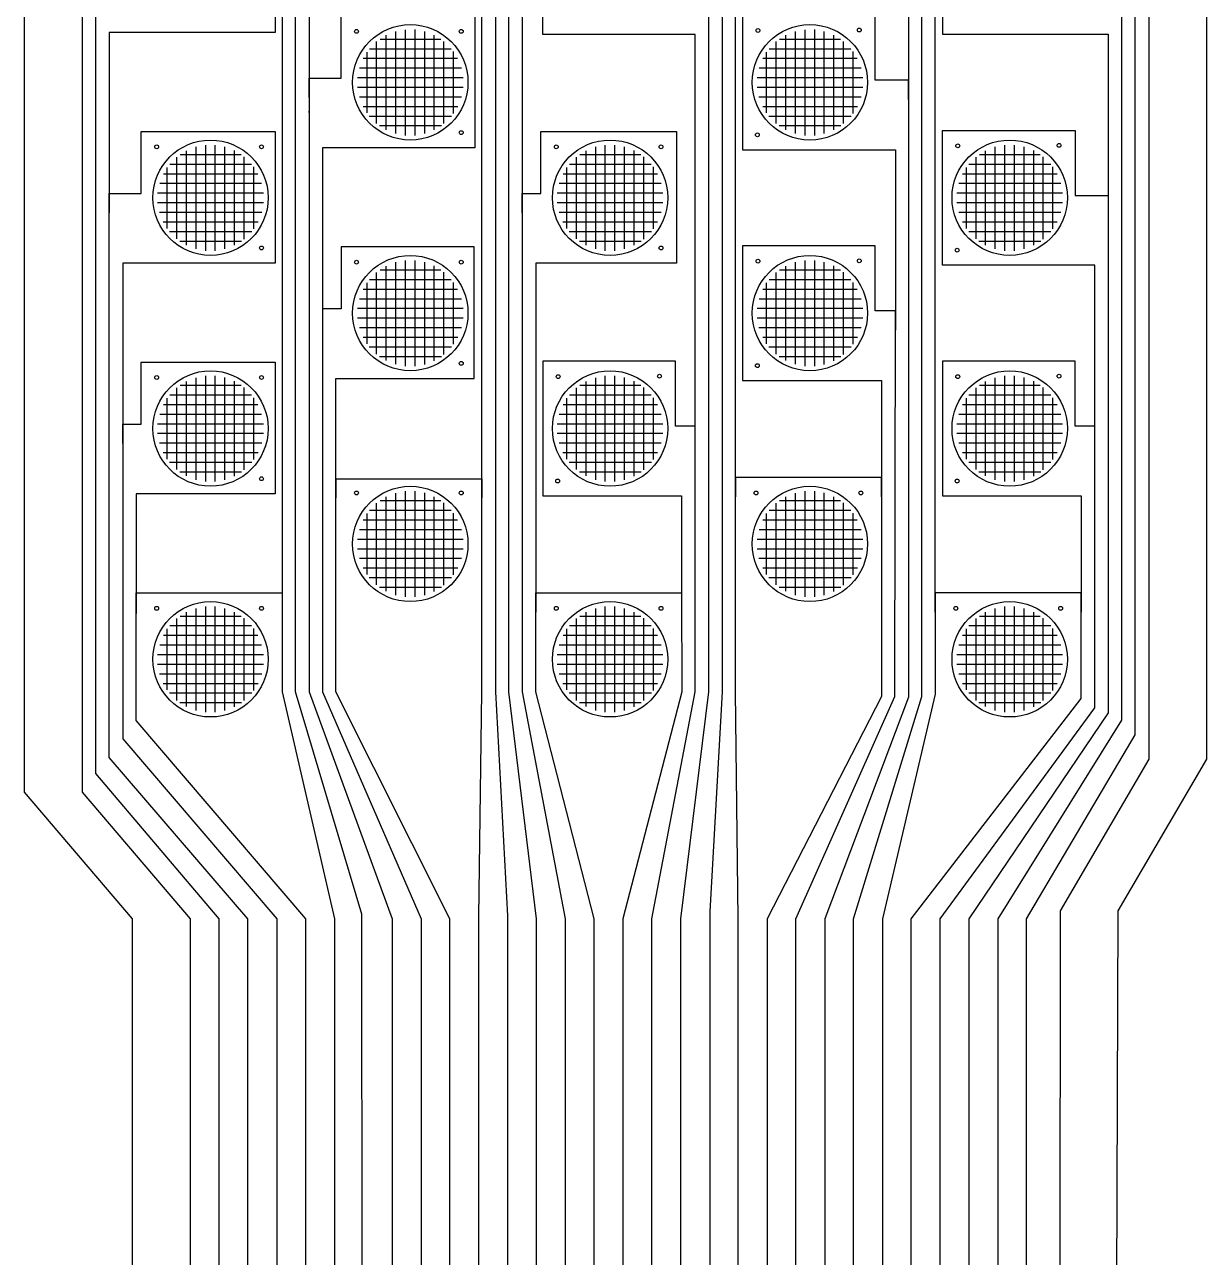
# Model space of a CAD drawing. Header units: inches. Extents: x 30.9 to 70.9, y 33.3 to 103.3.
# Drawn here: x 59.1 to 65.24, y 78.99 to 85.4 of the extents above; entities that cross this region are included whole.
import ezdxf

# ---------------------------------------------------------------- set-up
doc = ezdxf.new("R2010")
doc.units = ezdxf.units.IN
doc.header["$MEASUREMENT"] = 0
for name, color, linetype in [('Foil', 5, 'Continuous'), ('Hole', 1, 'Continuous'), ('Outline', 93, 'Continuous'), ('Raster', 2, 'Continuous')]:
    doc.layers.add(name, color=color, linetype=linetype)

msp = doc.modelspace()

# ---------------------------------------------------------------- linework, layer by layer
at = {"layer": 'Foil'}
for p, q in [((62.7256, 88.7229), (62.7256, 81.9309)), ((62.7956, 81.9309), (62.7956, 88.3609)), ((64.9447, 88.1126), (64.9447, 81.5809)), ((60.4371, 87.7508), (60.4371, 82.346)), ((61.5464, 87.5128), (61.5464, 81.9309)), ((63.8347, 82.3459), (63.8347, 87.5126)), ((61.4764, 81.9309), (61.4764, 87.1508)), ((59.3979, 86.9234), (59.3979, 81.4097)), ((61.6164, 81.9309), (61.6164, 86.9229)), ((64.8739, 81.7085), (64.8739, 86.9126)), ((59.4679, 81.5063), (59.4679, 86.5614)), ((61.6864, 86.5609), (61.6864, 81.9309)), ((64.8039, 86.5506), (64.8039, 81.7837)), ((60.5071, 81.9309), (60.5071, 86.323)), ((63.7647, 81.9076), (63.7646, 86.3139)), ((60.4003, 86.0459), (60.4003, 85.3609)), ((61.7931, 85.3506), (61.7931, 86.0509)), ((63.8716, 86.0509), (63.8716, 85.3508)), ((60.5771, 85.961), (60.5771, 81.9309)), ((63.6947, 85.9519), (63.6947, 81.9037)), ((62.6556, 85.7126), (62.6556, 81.9309)), ((60.7439, 85.1229), (60.7439, 85.4459)), ((61.4396, 85.4459), (61.4396, 84.7609)), ((62.8324, 85.4509), (62.8324, 84.7506)), ((63.5224, 85.1126), (63.5224, 85.4509)), ((60.4003, 85.3609), (59.5379, 85.3609)), ((59.5379, 85.3609), (59.5379, 84.4229)), ((62.5856, 85.3506), (61.7931, 85.3506)), ((62.5856, 81.9309), (62.5856, 85.3506)), ((63.8716, 85.3508), (64.7339, 85.3508)), ((64.7339, 85.3508), (64.7339, 84.4128)), ((60.5771, 85.0229), (60.5771, 85.1229)), ((60.5771, 85.1229), (60.7439, 85.1229)), ((63.6947, 85.1126), (63.5224, 85.1126)), ((63.6947, 85.0126), (63.6947, 85.1126)), ((60.5771, 84.9439), (60.5771, 84.9519)), ((59.7047, 84.5229), (59.7047, 84.8459)), ((59.7047, 84.8459), (60.4007, 84.8459)), ((60.4007, 84.8459), (60.4007, 84.1609)), ((61.7831, 84.5229), (61.7831, 84.8459)), ((61.7831, 84.8459), (62.4881, 84.8459)), ((62.4881, 84.8459), (62.4881, 84.1609)), ((63.8716, 84.1508), (63.8716, 84.8509)), ((63.8716, 84.8509), (64.5616, 84.8509)), ((64.5616, 84.8509), (64.5616, 84.5128)), ((61.4396, 84.7609), (60.6471, 84.7609)), ((60.6471, 84.7609), (60.6471, 83.8229)), ((62.8324, 84.7506), (63.6272, 84.7506)), ((63.6272, 84.7506), (63.6272, 83.8126)), ((59.5379, 81.5901), (59.5379, 84.5229)), ((59.5379, 84.5229), (59.7047, 84.5229)), ((61.6864, 84.5179), (61.6864, 84.5229)), ((61.6864, 84.4229), (61.6864, 84.5229)), ((61.6864, 84.5229), (61.7831, 84.5229)), ((64.5616, 84.5128), (64.7339, 84.5128)), ((64.7339, 84.5128), (64.7339, 81.8233)), ((61.4369, 84.2461), (60.7439, 84.2459)), ((60.7439, 84.2459), (60.7439, 83.9229)), ((61.4369, 83.5611), (61.4369, 84.2461)), ((63.5224, 84.2509), (62.8324, 84.2509)), ((62.8324, 84.2509), (62.8324, 83.5506)), ((63.5224, 83.9126), (63.5224, 84.2509)), ((60.4007, 84.1609), (59.6079, 84.1609)), ((59.6079, 84.1609), (59.6079, 81.6867)), ((62.4881, 84.1609), (61.7564, 84.1609)), ((61.7564, 84.1609), (61.7564, 82.3459)), ((64.6639, 84.1508), (63.8716, 84.1508)), ((64.6639, 81.8484), (64.6639, 84.1508)), ((60.7439, 83.9229), (60.6471, 83.9229)), ((60.6471, 83.9229), (60.6471, 81.9309)), ((63.6272, 83.9126), (63.5224, 83.9126)), ((63.6247, 81.9076), (63.6272, 83.9126)), ((62.4831, 83.6509), (61.7931, 83.6509)), ((61.7931, 83.6509), (61.7931, 82.9506)), ((62.4831, 83.3126), (62.4831, 83.6509)), ((64.5616, 83.6509), (63.8716, 83.6509)), ((63.8716, 83.6509), (63.8716, 82.9506)), ((64.5616, 83.3126), (64.5616, 83.6509)), ((59.7047, 83.3229), (59.7047, 83.6459)), ((59.7047, 83.6459), (60.4008, 83.6459)), ((60.4008, 83.6459), (60.4008, 82.9609)), ((60.7171, 81.9309), (60.7171, 83.5611)), ((60.7171, 83.5611), (61.4369, 83.5611)), ((62.8324, 83.5506), (63.5547, 83.5506)), ((63.5547, 83.5506), (63.5547, 81.9076)), ((59.6079, 83.2229), (59.6079, 83.3229)), ((59.6079, 83.3229), (59.7047, 83.3229)), ((62.5856, 83.3126), (62.4831, 83.3126)), ((62.5856, 83.2126), (62.5856, 83.3126)), ((64.6639, 83.3126), (64.5616, 83.3126)), ((64.6639, 83.2126), (64.6639, 83.3126)), ((60.7178, 82.9399), (60.7178, 83.0399)), ((60.7178, 83.0399), (61.4764, 83.0399)), ((61.4764, 83.0419), (61.4764, 83.0459)), ((61.4764, 83.0399), (61.4764, 82.9399)), ((63.5543, 83.0459), (62.7956, 83.0459)), ((62.7956, 83.0459), (62.7956, 82.9459)), ((63.5543, 82.9459), (63.5543, 83.0459)), ((60.4008, 82.9609), (59.6786, 82.9609)), ((59.6786, 82.9609), (59.6786, 82.3389)), ((61.7931, 82.9506), (62.5149, 82.9506)), ((62.5149, 82.9506), (62.5149, 82.3462)), ((63.8716, 82.9506), (64.5932, 82.9506)), ((64.5932, 82.9506), (64.5932, 82.3459)), ((59.6779, 81.7833), (59.6786, 82.4458)), ((59.6786, 82.4458), (60.4371, 82.4458)), ((60.4371, 82.4458), (60.4371, 81.9309)), ((61.7564, 82.4459), (62.5152, 82.4462)), ((61.7564, 81.9309), (61.7564, 82.4459)), ((62.5152, 82.4462), (62.5152, 82.4449)), ((62.5152, 82.4449), (62.5156, 81.9309)), ((64.5932, 82.4459), (63.8347, 82.4459)), ((63.8347, 82.4459), (63.8347, 81.9191)), ((64.5939, 81.8967), (64.5932, 82.4459)), ((60.4371, 81.9309), (60.7097, 80.7509)), ((60.8523, 80.7758), (60.5071, 81.9309)), ((60.5771, 81.9309), (61.0097, 80.7509)), ((60.6471, 81.9309), (61.1597, 80.7509)), ((61.3097, 80.7509), (60.7171, 81.9309)), ((61.4598, 80.7609), (61.4764, 81.9309)), ((61.5464, 81.9309), (61.6088, 80.767)), ((61.7597, 80.7509), (61.6164, 81.9309)), ((61.6864, 81.9309), (61.9097, 80.7509)), ((62.0597, 80.7509), (61.7564, 81.9309)), ((62.5156, 81.9309), (62.2097, 80.7509)), ((62.3597, 80.7509), (62.5856, 81.9309)), ((62.6556, 81.9309), (62.5097, 80.7509)), ((62.7256, 81.9309), (62.6618, 80.7889)), ((62.8097, 80.7509), (62.7956, 81.9309)), ((63.8347, 81.9191), (63.5597, 80.7509)), ((63.5547, 81.9076), (62.9597, 80.7509)), ((63.1097, 80.7509), (63.6247, 81.9076)), ((63.6947, 81.9037), (63.2597, 80.7509)), ((63.4097, 80.7509), (63.7647, 81.9076)), ((63.7097, 80.7509), (64.5939, 81.8967)), ((63.8597, 80.7509), (64.6639, 81.8484)), ((64.7339, 81.8233), (64.0097, 80.7509)), ((60.5597, 80.7509), (59.6779, 81.7833)), ((64.8039, 81.7837), (64.1597, 80.7509)), ((59.6079, 81.6867), (60.4097, 80.7509)), ((64.3097, 80.7509), (64.8739, 81.7085)), ((60.2597, 80.7509), (59.5379, 81.5901)), ((64.9447, 81.5809), (64.4845, 80.7935)), ((60.1097, 80.7509), (59.4679, 81.5063)), ((59.3979, 81.4097), (59.9597, 80.7509)), ((60.8597, 53.7509), (60.8523, 80.7758)), ((61.6088, 80.767), (61.6097, 80.7509)), ((62.6618, 80.7889), (62.6597, 53.7509)), ((64.4845, 80.7935), (64.4597, 53.7509)), ((59.9597, 80.7509), (59.9597, 53.7509)), ((60.1097, 53.7509), (60.1097, 80.7509)), ((60.2597, 53.7509), (60.2597, 80.7509)), ((60.4097, 80.7509), (60.4097, 53.7509)), ((60.5597, 53.7509), (60.5597, 80.7509)), ((60.7097, 80.7509), (60.7097, 53.7509)), ((61.0097, 80.7509), (61.0097, 53.7509)), ((61.1597, 80.7509), (61.1597, 53.7509)), ((61.3097, 53.7509), (61.3097, 80.7509)), ((61.4597, 80.7509), (61.4598, 80.7609)), ((61.4597, 53.7509), (61.4597, 80.7509)), ((61.6097, 80.7509), (61.6097, 53.7509)), ((61.7597, 53.7509), (61.7597, 80.7509)), ((61.9097, 80.7509), (61.9097, 53.7509)), ((62.0597, 53.7509), (62.0597, 80.7509)), ((62.2097, 80.7509), (62.2097, 53.7509)), ((62.3597, 53.7509), (62.3597, 80.7509)), ((62.5097, 80.7509), (62.5097, 53.7509)), ((62.8097, 53.7509), (62.8097, 80.7509)), ((62.9597, 80.7509), (62.9597, 53.7509)), ((63.1097, 53.7509), (63.1097, 80.7509)), ((63.2597, 80.7509), (63.2597, 53.7509)), ((63.4097, 53.7509), (63.4097, 80.7509)), ((63.5597, 80.7509), (63.5597, 53.7509)), ((63.7097, 53.7509), (63.7097, 80.7509)), ((63.8597, 53.7509), (63.8597, 80.7509)), ((64.0097, 80.7509), (64.0097, 53.7509)), ((64.1597, 80.7509), (64.1597, 53.7509)), ((64.3097, 53.7509), (64.3097, 80.7509))]:
    msp.add_line(p, q, dxfattribs=at)
for centre in [(62.9123, 85.3709), (63.4394, 85.373), (60.8239, 85.3659), (61.3689, 85.3659), (61.3689, 84.8397), (62.9094, 84.828), (59.7847, 84.7659), (60.3297, 84.7659), (61.8631, 84.7659), (62.4081, 84.7659), (63.9516, 84.7709), (64.4786, 84.773), (60.3297, 84.2397), (62.4081, 84.2397), (63.9486, 84.228), (60.8239, 84.1659), (61.3689, 84.1659), (62.9123, 84.1709), (63.4394, 84.173), (61.3689, 83.6397), (62.9094, 83.628), (59.7847, 83.5659), (60.3297, 83.5659), (61.8731, 83.5709), (62.4001, 83.573), (63.9516, 83.5709), (64.4786, 83.573), (60.3297, 83.0397), (61.8702, 83.028), (63.9486, 83.028), (60.8239, 82.9659), (61.3689, 82.9659), (62.9024, 82.9659), (63.4474, 82.9659), (59.7847, 82.3659), (60.3297, 82.3659), (61.8631, 82.3659), (62.4081, 82.3659), (63.9416, 82.3659), (64.4866, 82.3659)]:
    msp.add_circle(centre, 0.00995, dxfattribs=at)
at = {"layer": 'Hole'}
for centre in [(61.1039, 85.1009), (63.1824, 85.1009), (60.0647, 84.5009), (62.1432, 84.5009), (64.2217, 84.5009), (61.1039, 83.9009), (63.1824, 83.9009), (60.0647, 83.3009), (62.1432, 83.3009), (64.2217, 83.3009), (61.1039, 82.7009), (63.1824, 82.7009), (60.0647, 82.1009), (62.1432, 82.1009), (64.2217, 82.1009)]:
    msp.add_circle(centre, 0.3, dxfattribs=at)
at = {"layer": 'Outline'}
for p, q in [((65.2447, 89.3459), (65.2447, 81.5809)), ((59.0979, 81.4097), (59.0979, 86.9234)), ((65.2447, 81.5809), (64.7845, 80.7935)), ((59.6597, 80.7509), (59.0979, 81.4097)), ((64.7845, 80.7935), (64.6806, 49.4509)), ((59.6597, 54.0509), (59.6597, 80.7509))]:
    msp.add_line(p, q, dxfattribs=at)
at = {"layer": 'Raster'}
for p, q in [((60.9464, 85.3259), (61.1048, 85.3259)), ((60.9789, 85.1001), (60.9789, 85.3456)), ((61.0289, 85.1001), (61.0289, 85.3653)), ((61.0789, 85.1001), (61.0789, 85.3747)), ((61.1048, 85.3259), (61.2632, 85.3259)), ((61.1289, 85.1001), (61.1289, 85.3749)), ((61.1789, 85.1001), (61.1789, 85.3658)), ((61.2289, 85.1001), (61.2289, 85.3464)), ((63.0249, 85.3259), (63.1833, 85.3259)), ((63.0574, 85.1001), (63.0574, 85.3456)), ((63.1074, 85.1001), (63.1074, 85.3653)), ((63.1574, 85.1001), (63.1574, 85.3747)), ((63.1833, 85.3259), (63.3417, 85.3259)), ((63.2074, 85.1001), (63.2074, 85.3749)), ((63.2574, 85.1001), (63.2574, 85.3658)), ((63.3074, 85.1001), (63.3074, 85.3464)), ((60.8789, 85.1001), (60.8789, 85.2585)), ((60.8922, 85.2759), (61.1048, 85.2759)), ((60.9289, 85.1001), (60.9289, 85.3126)), ((61.1048, 85.2759), (61.3173, 85.2759)), ((61.2789, 85.1001), (61.2789, 85.314)), ((61.3289, 85.1001), (61.3289, 85.2609)), ((62.9574, 85.1001), (62.9574, 85.2585)), ((62.9707, 85.2759), (63.1833, 85.2759)), ((63.0074, 85.1001), (63.0074, 85.3126)), ((63.1833, 85.2759), (63.3958, 85.2759)), ((63.3574, 85.1001), (63.3574, 85.314)), ((63.4074, 85.1001), (63.4074, 85.2609)), ((60.8593, 85.2259), (61.1048, 85.2259)), ((61.1048, 85.2259), (61.3502, 85.2259)), ((62.9378, 85.2259), (63.1833, 85.2259)), ((63.1833, 85.2259), (63.4287, 85.2259)), ((60.8289, 85.1259), (61.1048, 85.1259)), ((60.8396, 85.1759), (61.1048, 85.1759)), ((61.1048, 85.1759), (61.37, 85.1759)), ((61.1048, 85.1259), (61.3789, 85.1259)), ((62.9074, 85.1259), (63.1833, 85.1259)), ((62.9181, 85.1759), (63.1833, 85.1759)), ((63.1833, 85.1759), (63.4485, 85.1759)), ((63.1833, 85.1259), (63.4574, 85.1259)), ((60.8289, 85.0759), (61.1048, 85.0759)), ((60.8789, 84.9417), (60.8789, 85.1001)), ((60.9289, 84.8875), (60.9289, 85.1001)), ((60.9789, 84.8546), (60.9789, 85.1001)), ((61.0289, 84.8349), (61.0289, 85.1001)), ((61.0789, 84.8254), (61.0789, 85.1001)), ((61.1048, 85.0759), (61.3789, 85.0759)), ((61.1289, 84.8253), (61.1289, 85.1001)), ((61.1789, 84.8344), (61.1789, 85.1001)), ((61.2289, 84.8537), (61.2289, 85.1001)), ((61.2789, 84.8861), (61.2789, 85.1001)), ((61.3289, 84.9393), (61.3289, 85.1001)), ((62.9074, 85.0759), (63.1833, 85.0759)), ((62.9574, 84.9417), (62.9574, 85.1001)), ((63.0074, 84.8875), (63.0074, 85.1001)), ((63.0574, 84.8546), (63.0574, 85.1001)), ((63.1074, 84.8349), (63.1074, 85.1001)), ((63.1574, 84.8254), (63.1574, 85.1001)), ((63.1833, 85.0759), (63.4574, 85.0759)), ((63.2074, 84.8253), (63.2074, 85.1001)), ((63.2574, 84.8344), (63.2574, 85.1001)), ((63.3074, 84.8537), (63.3074, 85.1001)), ((63.3574, 84.8861), (63.3574, 85.1001)), ((63.4074, 84.9393), (63.4074, 85.1001)), ((60.8391, 85.0259), (61.1048, 85.0259)), ((61.1048, 85.0259), (61.3705, 85.0259)), ((62.9176, 85.0259), (63.1833, 85.0259)), ((63.1833, 85.0259), (63.449, 85.0259)), ((60.8584, 84.9759), (61.1048, 84.9759)), ((61.1048, 84.9759), (61.3511, 84.9759)), ((62.9369, 84.9759), (63.1833, 84.9759)), ((63.1833, 84.9759), (63.4296, 84.9759)), ((60.8908, 84.9259), (61.1048, 84.9259)), ((60.944, 84.8759), (61.1048, 84.8759)), ((61.1048, 84.9259), (61.3187, 84.9259)), ((61.1048, 84.8759), (61.2656, 84.8759)), ((62.9693, 84.9259), (63.1833, 84.9259)), ((63.0225, 84.8759), (63.1833, 84.8759)), ((63.1833, 84.9259), (63.3972, 84.9259)), ((63.1833, 84.8759), (63.3441, 84.8759)), ((59.9397, 84.5001), (59.9397, 84.7456)), ((59.9897, 84.5001), (59.9897, 84.7653)), ((60.0397, 84.5001), (60.0397, 84.7747)), ((60.0897, 84.5001), (60.0897, 84.7749)), ((60.1397, 84.5001), (60.1397, 84.7658)), ((60.1897, 84.5001), (60.1897, 84.7464)), ((62.0182, 84.5001), (62.0182, 84.7456)), ((62.0682, 84.5001), (62.0682, 84.7653)), ((62.1182, 84.5001), (62.1182, 84.7747)), ((62.1682, 84.5001), (62.1682, 84.7749)), ((62.2182, 84.5001), (62.2182, 84.7658)), ((62.2682, 84.5001), (62.2682, 84.7464)), ((64.0967, 84.5001), (64.0967, 84.7456)), ((64.1467, 84.5001), (64.1467, 84.7653)), ((64.1967, 84.5001), (64.1967, 84.7747)), ((64.2467, 84.5001), (64.2467, 84.7749)), ((64.2967, 84.5001), (64.2967, 84.7658)), ((64.3467, 84.5001), (64.3467, 84.7464)), ((59.853, 84.6759), (60.0655, 84.6759)), ((59.8897, 84.5001), (59.8897, 84.7126)), ((59.9072, 84.7259), (60.0655, 84.7259)), ((60.0655, 84.7259), (60.2239, 84.7259)), ((60.0655, 84.6759), (60.2781, 84.6759)), ((60.2397, 84.5001), (60.2397, 84.714)), ((61.9315, 84.6759), (62.144, 84.6759)), ((61.9682, 84.5001), (61.9682, 84.7126)), ((61.9857, 84.7259), (62.144, 84.7259)), ((62.144, 84.7259), (62.3024, 84.7259)), ((62.144, 84.6759), (62.3566, 84.6759)), ((62.3182, 84.5001), (62.3182, 84.714)), ((64.01, 84.6759), (64.2225, 84.6759)), ((64.0467, 84.5001), (64.0467, 84.7126)), ((64.0642, 84.7259), (64.2225, 84.7259)), ((64.2225, 84.7259), (64.3809, 84.7259)), ((64.2225, 84.6759), (64.4351, 84.6759)), ((64.3967, 84.5001), (64.3967, 84.714)), ((59.8201, 84.6259), (60.0655, 84.6259)), ((59.8397, 84.5001), (59.8397, 84.6585)), ((60.0655, 84.6259), (60.311, 84.6259)), ((60.2897, 84.5001), (60.2897, 84.6609)), ((61.8986, 84.6259), (62.144, 84.6259)), ((61.9182, 84.5001), (61.9182, 84.6585)), ((62.144, 84.6259), (62.3895, 84.6259)), ((62.3682, 84.5001), (62.3682, 84.6609)), ((63.9771, 84.6259), (64.2225, 84.6259)), ((63.9967, 84.5001), (63.9967, 84.6585)), ((64.2225, 84.6259), (64.468, 84.6259)), ((64.4467, 84.5001), (64.4467, 84.6609)), ((59.8003, 84.5759), (60.0655, 84.5759)), ((60.0655, 84.5759), (60.3308, 84.5759)), ((61.8788, 84.5759), (62.144, 84.5759)), ((62.144, 84.5759), (62.4093, 84.5759)), ((63.9573, 84.5759), (64.2225, 84.5759)), ((64.2225, 84.5759), (64.4878, 84.5759)), ((59.7897, 84.5259), (60.0655, 84.5259)), ((59.8397, 84.3417), (59.8397, 84.5001)), ((59.8897, 84.2875), (59.8897, 84.5001)), ((59.9397, 84.2546), (59.9397, 84.5001)), ((59.9897, 84.2349), (59.9897, 84.5001)), ((60.0397, 84.2254), (60.0397, 84.5001)), ((60.0655, 84.5259), (60.3397, 84.5259)), ((60.0897, 84.2253), (60.0897, 84.5001)), ((60.1397, 84.2344), (60.1397, 84.5001)), ((60.1897, 84.2537), (60.1897, 84.5001)), ((60.2397, 84.2861), (60.2397, 84.5001)), ((60.2897, 84.3393), (60.2897, 84.5001)), ((61.8682, 84.5259), (62.144, 84.5259)), ((61.9182, 84.3417), (61.9182, 84.5001)), ((61.9682, 84.2875), (61.9682, 84.5001)), ((62.0182, 84.2546), (62.0182, 84.5001)), ((62.0682, 84.2349), (62.0682, 84.5001)), ((62.1182, 84.2254), (62.1182, 84.5001)), ((62.144, 84.5259), (62.4182, 84.5259)), ((62.1682, 84.2253), (62.1682, 84.5001)), ((62.2182, 84.2344), (62.2182, 84.5001)), ((62.2682, 84.2537), (62.2682, 84.5001)), ((62.3182, 84.2861), (62.3182, 84.5001)), ((62.3682, 84.3393), (62.3682, 84.5001)), ((63.9467, 84.5259), (64.2225, 84.5259)), ((63.9967, 84.3417), (63.9967, 84.5001)), ((64.0467, 84.2875), (64.0467, 84.5001)), ((64.0967, 84.2546), (64.0967, 84.5001)), ((64.1467, 84.2349), (64.1467, 84.5001)), ((64.1967, 84.2254), (64.1967, 84.5001)), ((64.2225, 84.5259), (64.4967, 84.5259)), ((64.2467, 84.2253), (64.2467, 84.5001)), ((64.2967, 84.2344), (64.2967, 84.5001)), ((64.3467, 84.2537), (64.3467, 84.5001)), ((64.3967, 84.2861), (64.3967, 84.5001)), ((64.4467, 84.3393), (64.4467, 84.5001)), ((59.7897, 84.4759), (60.0655, 84.4759)), ((59.7998, 84.4259), (60.0655, 84.4259)), ((60.0655, 84.4759), (60.3397, 84.4759)), ((60.0655, 84.4259), (60.3312, 84.4259)), ((61.8682, 84.4759), (62.144, 84.4759)), ((61.8783, 84.4259), (62.144, 84.4259)), ((62.144, 84.4759), (62.4182, 84.4759)), ((62.144, 84.4259), (62.4097, 84.4259)), ((63.9467, 84.4759), (64.2225, 84.4759)), ((63.9568, 84.4259), (64.2225, 84.4259)), ((64.2225, 84.4759), (64.4967, 84.4759)), ((64.2225, 84.4259), (64.4882, 84.4259)), ((59.8192, 84.3759), (60.0655, 84.3759)), ((60.0655, 84.3759), (60.3119, 84.3759)), ((61.8977, 84.3759), (62.144, 84.3759)), ((62.144, 84.3759), (62.3904, 84.3759)), ((63.9762, 84.3759), (64.2225, 84.3759)), ((64.2225, 84.3759), (64.4689, 84.3759)), ((59.8516, 84.3259), (60.0655, 84.3259)), ((60.0655, 84.3259), (60.2795, 84.3259)), ((61.9301, 84.3259), (62.144, 84.3259)), ((62.144, 84.3259), (62.358, 84.3259)), ((64.0086, 84.3259), (64.2225, 84.3259)), ((64.2225, 84.3259), (64.4365, 84.3259)), ((59.9047, 84.2759), (60.0655, 84.2759)), ((60.0655, 84.2759), (60.2263, 84.2759)), ((61.9832, 84.2759), (62.144, 84.2759)), ((62.144, 84.2759), (62.3048, 84.2759)), ((64.0617, 84.2759), (64.2225, 84.2759)), ((64.2225, 84.2759), (64.3833, 84.2759)), ((61.0289, 83.9001), (61.0289, 84.1653)), ((61.0789, 83.9001), (61.0789, 84.1747)), ((61.1289, 83.9001), (61.1289, 84.1749)), ((61.1789, 83.9001), (61.1789, 84.1658)), ((63.1074, 83.9001), (63.1074, 84.1653)), ((63.1574, 83.9001), (63.1574, 84.1747)), ((63.2074, 83.9001), (63.2074, 84.1749)), ((63.2574, 83.9001), (63.2574, 84.1658)), ((60.9289, 83.9001), (60.9289, 84.1126)), ((60.9464, 84.1259), (61.1048, 84.1259)), ((60.9789, 83.9001), (60.9789, 84.1456)), ((61.1048, 84.1259), (61.2632, 84.1259)), ((61.2289, 83.9001), (61.2289, 84.1464)), ((61.2789, 83.9001), (61.2789, 84.114)), ((63.0074, 83.9001), (63.0074, 84.1126)), ((63.0249, 84.1259), (63.1833, 84.1259)), ((63.0574, 83.9001), (63.0574, 84.1456)), ((63.1833, 84.1259), (63.3417, 84.1259)), ((63.3074, 83.9001), (63.3074, 84.1464)), ((63.3574, 83.9001), (63.3574, 84.114)), ((60.8789, 83.9001), (60.8789, 84.0585)), ((60.8922, 84.0759), (61.1048, 84.0759)), ((61.1048, 84.0759), (61.3173, 84.0759)), ((61.3289, 83.9001), (61.3289, 84.0609)), ((62.9574, 83.9001), (62.9574, 84.0585)), ((62.9707, 84.0759), (63.1833, 84.0759)), ((63.1833, 84.0759), (63.3958, 84.0759)), ((63.4074, 83.9001), (63.4074, 84.0609)), ((60.8396, 83.9759), (61.1048, 83.9759)), ((60.8593, 84.0259), (61.1048, 84.0259)), ((61.1048, 84.0259), (61.3502, 84.0259)), ((61.1048, 83.9759), (61.37, 83.9759)), ((62.9181, 83.9759), (63.1833, 83.9759)), ((62.9378, 84.0259), (63.1833, 84.0259)), ((63.1833, 84.0259), (63.4287, 84.0259)), ((63.1833, 83.9759), (63.4485, 83.9759)), ((60.8289, 83.9259), (61.1048, 83.9259)), ((61.1048, 83.9259), (61.3789, 83.9259)), ((62.9074, 83.9259), (63.1833, 83.9259)), ((63.1833, 83.9259), (63.4574, 83.9259)), ((60.8289, 83.8759), (61.1048, 83.8759)), ((60.8789, 83.7417), (60.8789, 83.9001)), ((60.9289, 83.6875), (60.9289, 83.9001)), ((60.9789, 83.6546), (60.9789, 83.9001)), ((61.0289, 83.6349), (61.0289, 83.9001)), ((61.0789, 83.6254), (61.0789, 83.9001)), ((61.1048, 83.8759), (61.3789, 83.8759)), ((61.1289, 83.6253), (61.1289, 83.9001)), ((61.1789, 83.6344), (61.1789, 83.9001)), ((61.2289, 83.6537), (61.2289, 83.9001)), ((61.2789, 83.6861), (61.2789, 83.9001)), ((61.3289, 83.7393), (61.3289, 83.9001)), ((62.9074, 83.8759), (63.1833, 83.8759)), ((62.9574, 83.7417), (62.9574, 83.9001)), ((63.0074, 83.6875), (63.0074, 83.9001)), ((63.0574, 83.6546), (63.0574, 83.9001)), ((63.1074, 83.6349), (63.1074, 83.9001)), ((63.1574, 83.6254), (63.1574, 83.9001)), ((63.1833, 83.8759), (63.4574, 83.8759)), ((63.2074, 83.6253), (63.2074, 83.9001)), ((63.2574, 83.6344), (63.2574, 83.9001)), ((63.3074, 83.6537), (63.3074, 83.9001)), ((63.3574, 83.6861), (63.3574, 83.9001)), ((63.4074, 83.7393), (63.4074, 83.9001)), ((60.8391, 83.8259), (61.1048, 83.8259)), ((60.8584, 83.7759), (61.1048, 83.7759)), ((61.1048, 83.8259), (61.3705, 83.8259)), ((61.1048, 83.7759), (61.3511, 83.7759)), ((62.9176, 83.8259), (63.1833, 83.8259)), ((62.9369, 83.7759), (63.1833, 83.7759)), ((63.1833, 83.8259), (63.449, 83.8259)), ((63.1833, 83.7759), (63.4296, 83.7759)), ((60.8908, 83.7259), (61.1048, 83.7259)), ((61.1048, 83.7259), (61.3187, 83.7259)), ((62.9693, 83.7259), (63.1833, 83.7259)), ((63.1833, 83.7259), (63.3972, 83.7259)), ((60.944, 83.6759), (61.1048, 83.6759)), ((61.1048, 83.6759), (61.2656, 83.6759)), ((63.0225, 83.6759), (63.1833, 83.6759)), ((63.1833, 83.6759), (63.3441, 83.6759)), ((59.9072, 83.5259), (60.0655, 83.5259)), ((59.9397, 83.3001), (59.9397, 83.5456)), ((59.9897, 83.3001), (59.9897, 83.5653)), ((60.0397, 83.3001), (60.0397, 83.5747)), ((60.0655, 83.5259), (60.2239, 83.5259)), ((60.0897, 83.3001), (60.0897, 83.5749)), ((60.1397, 83.3001), (60.1397, 83.5658)), ((60.1897, 83.3001), (60.1897, 83.5464)), ((61.9857, 83.5259), (62.144, 83.5259)), ((62.0182, 83.3001), (62.0182, 83.5456)), ((62.0682, 83.3001), (62.0682, 83.5653)), ((62.1182, 83.3001), (62.1182, 83.5747)), ((62.144, 83.5259), (62.3024, 83.5259)), ((62.1682, 83.3001), (62.1682, 83.5749)), ((62.2182, 83.3001), (62.2182, 83.5658)), ((62.2682, 83.3001), (62.2682, 83.5464)), ((64.0642, 83.5259), (64.2225, 83.5259)), ((64.0967, 83.3001), (64.0967, 83.5456)), ((64.1467, 83.3001), (64.1467, 83.5653)), ((64.1967, 83.3001), (64.1967, 83.5747)), ((64.2225, 83.5259), (64.3809, 83.5259)), ((64.2467, 83.3001), (64.2467, 83.5749)), ((64.2967, 83.3001), (64.2967, 83.5658)), ((64.3467, 83.3001), (64.3467, 83.5464)), ((59.8397, 83.3001), (59.8397, 83.4585)), ((59.853, 83.4759), (60.0655, 83.4759)), ((59.8897, 83.3001), (59.8897, 83.5126)), ((60.0655, 83.4759), (60.2781, 83.4759)), ((60.2397, 83.3001), (60.2397, 83.514)), ((60.2897, 83.3001), (60.2897, 83.4609)), ((61.9182, 83.3001), (61.9182, 83.4585)), ((61.9315, 83.4759), (62.144, 83.4759)), ((61.9682, 83.3001), (61.9682, 83.5126)), ((62.144, 83.4759), (62.3566, 83.4759)), ((62.3182, 83.3001), (62.3182, 83.514)), ((62.3682, 83.3001), (62.3682, 83.4609)), ((63.9967, 83.3001), (63.9967, 83.4585)), ((64.01, 83.4759), (64.2225, 83.4759)), ((64.0467, 83.3001), (64.0467, 83.5126)), ((64.2225, 83.4759), (64.4351, 83.4759)), ((64.3967, 83.3001), (64.3967, 83.514)), ((64.4467, 83.3001), (64.4467, 83.4609)), ((59.8201, 83.4259), (60.0655, 83.4259)), ((60.0655, 83.4259), (60.311, 83.4259)), ((61.8986, 83.4259), (62.144, 83.4259)), ((62.144, 83.4259), (62.3895, 83.4259)), ((63.9771, 83.4259), (64.2225, 83.4259)), ((64.2225, 83.4259), (64.468, 83.4259)), ((59.8003, 83.3759), (60.0655, 83.3759)), ((60.0655, 83.3759), (60.3308, 83.3759)), ((61.8788, 83.3759), (62.144, 83.3759)), ((62.144, 83.3759), (62.4093, 83.3759)), ((63.9573, 83.3759), (64.2225, 83.3759)), ((64.2225, 83.3759), (64.4878, 83.3759)), ((59.7897, 83.3259), (60.0655, 83.3259)), ((59.7897, 83.2759), (60.0655, 83.2759)), ((59.8397, 83.1417), (59.8397, 83.3001)), ((59.8897, 83.0875), (59.8897, 83.3001)), ((59.9397, 83.0546), (59.9397, 83.3001)), ((59.9897, 83.0349), (59.9897, 83.3001)), ((60.0397, 83.0254), (60.0397, 83.3001)), ((60.0655, 83.3259), (60.3397, 83.3259)), ((60.0655, 83.2759), (60.3397, 83.2759)), ((60.0897, 83.0253), (60.0897, 83.3001)), ((60.1397, 83.0344), (60.1397, 83.3001)), ((60.1897, 83.0537), (60.1897, 83.3001)), ((60.2397, 83.0861), (60.2397, 83.3001)), ((60.2897, 83.1393), (60.2897, 83.3001)), ((61.8682, 83.3259), (62.144, 83.3259)), ((61.8682, 83.2759), (62.144, 83.2759)), ((61.9182, 83.1417), (61.9182, 83.3001)), ((61.9682, 83.0875), (61.9682, 83.3001)), ((62.0182, 83.0546), (62.0182, 83.3001)), ((62.0682, 83.0349), (62.0682, 83.3001)), ((62.1182, 83.0254), (62.1182, 83.3001)), ((62.144, 83.3259), (62.4182, 83.3259)), ((62.144, 83.2759), (62.4182, 83.2759)), ((62.1682, 83.0253), (62.1682, 83.3001)), ((62.2182, 83.0344), (62.2182, 83.3001)), ((62.2682, 83.0537), (62.2682, 83.3001)), ((62.3182, 83.0861), (62.3182, 83.3001)), ((62.3682, 83.1393), (62.3682, 83.3001)), ((63.9467, 83.3259), (64.2225, 83.3259)), ((63.9467, 83.2759), (64.2225, 83.2759)), ((63.9967, 83.1417), (63.9967, 83.3001)), ((64.0467, 83.0875), (64.0467, 83.3001)), ((64.0967, 83.0546), (64.0967, 83.3001)), ((64.1467, 83.0349), (64.1467, 83.3001)), ((64.1967, 83.0254), (64.1967, 83.3001)), ((64.2225, 83.3259), (64.4967, 83.3259)), ((64.2225, 83.2759), (64.4967, 83.2759)), ((64.2467, 83.0253), (64.2467, 83.3001)), ((64.2967, 83.0344), (64.2967, 83.3001)), ((64.3467, 83.0537), (64.3467, 83.3001)), ((64.3967, 83.0861), (64.3967, 83.3001)), ((64.4467, 83.1393), (64.4467, 83.3001)), ((59.7998, 83.2259), (60.0655, 83.2259)), ((60.0655, 83.2259), (60.3312, 83.2259)), ((61.8783, 83.2259), (62.144, 83.2259)), ((62.144, 83.2259), (62.4097, 83.2259)), ((63.9568, 83.2259), (64.2225, 83.2259)), ((64.2225, 83.2259), (64.4882, 83.2259)), ((59.8192, 83.1759), (60.0655, 83.1759)), ((60.0655, 83.1759), (60.3119, 83.1759)), ((61.8977, 83.1759), (62.144, 83.1759)), ((62.144, 83.1759), (62.3904, 83.1759)), ((63.9762, 83.1759), (64.2225, 83.1759)), ((64.2225, 83.1759), (64.4689, 83.1759)), ((59.8516, 83.1259), (60.0655, 83.1259)), ((59.9047, 83.0759), (60.0655, 83.0759)), ((60.0655, 83.1259), (60.2795, 83.1259)), ((60.0655, 83.0759), (60.2263, 83.0759)), ((61.9301, 83.1259), (62.144, 83.1259)), ((61.9832, 83.0759), (62.144, 83.0759)), ((62.144, 83.1259), (62.358, 83.1259)), ((62.144, 83.0759), (62.3048, 83.0759)), ((64.0086, 83.1259), (64.2225, 83.1259)), ((64.0617, 83.0759), (64.2225, 83.0759)), ((64.2225, 83.1259), (64.4365, 83.1259)), ((64.2225, 83.0759), (64.3833, 83.0759)), ((60.9789, 82.7001), (60.9789, 82.9456)), ((61.0289, 82.7001), (61.0289, 82.9653)), ((61.0789, 82.7001), (61.0789, 82.9747)), ((61.1289, 82.7001), (61.1289, 82.9749)), ((61.1789, 82.7001), (61.1789, 82.9658)), ((61.2289, 82.7001), (61.2289, 82.9464)), ((63.0574, 82.7001), (63.0574, 82.9456)), ((63.1074, 82.7001), (63.1074, 82.9653)), ((63.1574, 82.7001), (63.1574, 82.9747)), ((63.2074, 82.7001), (63.2074, 82.9749)), ((63.2574, 82.7001), (63.2574, 82.9658)), ((63.3074, 82.7001), (63.3074, 82.9464)), ((60.9289, 82.7001), (60.9289, 82.9126)), ((60.9464, 82.9259), (61.1048, 82.9259)), ((61.1048, 82.9259), (61.2632, 82.9259)), ((61.2789, 82.7001), (61.2789, 82.914)), ((63.0074, 82.7001), (63.0074, 82.9126)), ((63.0249, 82.9259), (63.1833, 82.9259)), ((63.1833, 82.9259), (63.3417, 82.9259)), ((63.3574, 82.7001), (63.3574, 82.914)), ((60.8593, 82.8259), (61.1048, 82.8259)), ((60.8789, 82.7001), (60.8789, 82.8585)), ((60.8922, 82.8759), (61.1048, 82.8759)), ((61.1048, 82.8759), (61.3173, 82.8759)), ((61.1048, 82.8259), (61.3502, 82.8259)), ((61.3289, 82.7001), (61.3289, 82.8609)), ((62.9378, 82.8259), (63.1833, 82.8259)), ((62.9574, 82.7001), (62.9574, 82.8585)), ((62.9707, 82.8759), (63.1833, 82.8759)), ((63.1833, 82.8759), (63.3958, 82.8759)), ((63.1833, 82.8259), (63.4287, 82.8259)), ((63.4074, 82.7001), (63.4074, 82.8609)), ((60.8396, 82.7759), (61.1048, 82.7759)), ((61.1048, 82.7759), (61.37, 82.7759)), ((62.9181, 82.7759), (63.1833, 82.7759)), ((63.1833, 82.7759), (63.4485, 82.7759)), ((60.8289, 82.7259), (61.1048, 82.7259)), ((60.8789, 82.5417), (60.8789, 82.7001)), ((60.9289, 82.4875), (60.9289, 82.7001)), ((60.9789, 82.4546), (60.9789, 82.7001)), ((61.0289, 82.4349), (61.0289, 82.7001)), ((61.0789, 82.4254), (61.0789, 82.7001)), ((61.1048, 82.7259), (61.3789, 82.7259)), ((61.1289, 82.4253), (61.1289, 82.7001)), ((61.1789, 82.4344), (61.1789, 82.7001)), ((61.2289, 82.4537), (61.2289, 82.7001)), ((61.2789, 82.4861), (61.2789, 82.7001)), ((61.3289, 82.5393), (61.3289, 82.7001)), ((62.9074, 82.7259), (63.1833, 82.7259)), ((62.9574, 82.5417), (62.9574, 82.7001)), ((63.0074, 82.4875), (63.0074, 82.7001)), ((63.0574, 82.4546), (63.0574, 82.7001)), ((63.1074, 82.4349), (63.1074, 82.7001)), ((63.1574, 82.4254), (63.1574, 82.7001)), ((63.1833, 82.7259), (63.4574, 82.7259)), ((63.2074, 82.4253), (63.2074, 82.7001)), ((63.2574, 82.4344), (63.2574, 82.7001)), ((63.3074, 82.4537), (63.3074, 82.7001)), ((63.3574, 82.4861), (63.3574, 82.7001)), ((63.4074, 82.5393), (63.4074, 82.7001)), ((60.8289, 82.6759), (61.1048, 82.6759)), ((60.8391, 82.6259), (61.1048, 82.6259)), ((61.1048, 82.6759), (61.3789, 82.6759)), ((61.1048, 82.6259), (61.3705, 82.6259)), ((62.9074, 82.6759), (63.1833, 82.6759)), ((62.9176, 82.6259), (63.1833, 82.6259)), ((63.1833, 82.6759), (63.4574, 82.6759)), ((63.1833, 82.6259), (63.449, 82.6259)), ((60.8584, 82.5759), (61.1048, 82.5759)), ((61.1048, 82.5759), (61.3511, 82.5759)), ((62.9369, 82.5759), (63.1833, 82.5759)), ((63.1833, 82.5759), (63.4296, 82.5759)), ((60.8908, 82.5259), (61.1048, 82.5259)), ((61.1048, 82.5259), (61.3187, 82.5259)), ((62.9693, 82.5259), (63.1833, 82.5259)), ((63.1833, 82.5259), (63.3972, 82.5259)), ((60.944, 82.4759), (61.1048, 82.4759)), ((61.1048, 82.4759), (61.2656, 82.4759)), ((63.0225, 82.4759), (63.1833, 82.4759)), ((63.1833, 82.4759), (63.3441, 82.4759)), ((60.0397, 82.1001), (60.0397, 82.3747)), ((60.0897, 82.1001), (60.0897, 82.3749)), ((60.1397, 82.1001), (60.1397, 82.3658)), ((62.1182, 82.1001), (62.1182, 82.3747)), ((62.1682, 82.1001), (62.1682, 82.3749)), ((62.2182, 82.1001), (62.2182, 82.3658)), ((64.1967, 82.1001), (64.1967, 82.3747)), ((64.2467, 82.1001), (64.2467, 82.3749)), ((64.2967, 82.1001), (64.2967, 82.3658)), ((59.8897, 82.1001), (59.8897, 82.3126)), ((59.9072, 82.3259), (60.0655, 82.3259)), ((59.9397, 82.1001), (59.9397, 82.3456)), ((59.9897, 82.1001), (59.9897, 82.3653)), ((60.0655, 82.3259), (60.2239, 82.3259)), ((60.1897, 82.1001), (60.1897, 82.3464)), ((60.2397, 82.1001), (60.2397, 82.314)), ((61.9682, 82.1001), (61.9682, 82.3126)), ((61.9857, 82.3259), (62.144, 82.3259)), ((62.0182, 82.1001), (62.0182, 82.3456)), ((62.0682, 82.1001), (62.0682, 82.3653)), ((62.144, 82.3259), (62.3024, 82.3259)), ((62.2682, 82.1001), (62.2682, 82.3464)), ((62.3182, 82.1001), (62.3182, 82.314)), ((64.0467, 82.1001), (64.0467, 82.3126)), ((64.0642, 82.3259), (64.2225, 82.3259)), ((64.0967, 82.1001), (64.0967, 82.3456)), ((64.1467, 82.1001), (64.1467, 82.3653)), ((64.2225, 82.3259), (64.3809, 82.3259)), ((64.3467, 82.1001), (64.3467, 82.3464)), ((64.3967, 82.1001), (64.3967, 82.314)), ((59.8397, 82.1001), (59.8397, 82.2585)), ((59.853, 82.2759), (60.0655, 82.2759)), ((60.0655, 82.2759), (60.2781, 82.2759)), ((60.2897, 82.1001), (60.2897, 82.2609)), ((61.9182, 82.1001), (61.9182, 82.2585)), ((61.9315, 82.2759), (62.144, 82.2759)), ((62.144, 82.2759), (62.3566, 82.2759)), ((62.3682, 82.1001), (62.3682, 82.2609)), ((63.9967, 82.1001), (63.9967, 82.2585)), ((64.01, 82.2759), (64.2225, 82.2759)), ((64.2225, 82.2759), (64.4351, 82.2759)), ((64.4467, 82.1001), (64.4467, 82.2609)), ((59.8003, 82.1759), (60.0655, 82.1759)), ((59.8201, 82.2259), (60.0655, 82.2259)), ((60.0655, 82.2259), (60.311, 82.2259)), ((60.0655, 82.1759), (60.3308, 82.1759)), ((61.8788, 82.1759), (62.144, 82.1759)), ((61.8986, 82.2259), (62.144, 82.2259)), ((62.144, 82.2259), (62.3895, 82.2259)), ((62.144, 82.1759), (62.4093, 82.1759)), ((63.9573, 82.1759), (64.2225, 82.1759)), ((63.9771, 82.2259), (64.2225, 82.2259)), ((64.2225, 82.2259), (64.468, 82.2259)), ((64.2225, 82.1759), (64.4878, 82.1759)), ((59.7897, 82.1259), (60.0655, 82.1259)), ((60.0655, 82.1259), (60.3397, 82.1259)), ((61.8682, 82.1259), (62.144, 82.1259)), ((62.144, 82.1259), (62.4182, 82.1259)), ((63.9467, 82.1259), (64.2225, 82.1259)), ((64.2225, 82.1259), (64.4967, 82.1259)), ((59.7897, 82.0759), (60.0655, 82.0759)), ((59.8397, 81.9417), (59.8397, 82.1001)), ((59.8897, 81.8875), (59.8897, 82.1001)), ((59.9397, 81.8546), (59.9397, 82.1001)), ((59.9897, 81.8349), (59.9897, 82.1001)), ((60.0397, 81.8254), (60.0397, 82.1001)), ((60.0655, 82.0759), (60.3397, 82.0759)), ((60.0897, 81.8253), (60.0897, 82.1001)), ((60.1397, 81.8344), (60.1397, 82.1001)), ((60.1897, 81.8537), (60.1897, 82.1001)), ((60.2397, 81.8861), (60.2397, 82.1001)), ((60.2897, 81.9393), (60.2897, 82.1001)), ((61.8682, 82.0759), (62.144, 82.0759)), ((61.9182, 81.9417), (61.9182, 82.1001)), ((61.9682, 81.8875), (61.9682, 82.1001)), ((62.0182, 81.8546), (62.0182, 82.1001)), ((62.0682, 81.8349), (62.0682, 82.1001)), ((62.1182, 81.8254), (62.1182, 82.1001)), ((62.144, 82.0759), (62.4182, 82.0759)), ((62.1682, 81.8253), (62.1682, 82.1001)), ((62.2182, 81.8344), (62.2182, 82.1001)), ((62.2682, 81.8537), (62.2682, 82.1001)), ((62.3182, 81.8861), (62.3182, 82.1001)), ((62.3682, 81.9393), (62.3682, 82.1001)), ((63.9467, 82.0759), (64.2225, 82.0759)), ((63.9967, 81.9417), (63.9967, 82.1001)), ((64.0467, 81.8875), (64.0467, 82.1001)), ((64.0967, 81.8546), (64.0967, 82.1001)), ((64.1467, 81.8349), (64.1467, 82.1001)), ((64.1967, 81.8254), (64.1967, 82.1001)), ((64.2225, 82.0759), (64.4967, 82.0759)), ((64.2467, 81.8253), (64.2467, 82.1001)), ((64.2967, 81.8344), (64.2967, 82.1001)), ((64.3467, 81.8537), (64.3467, 82.1001)), ((64.3967, 81.8861), (64.3967, 82.1001)), ((64.4467, 81.9393), (64.4467, 82.1001)), ((59.7998, 82.0259), (60.0655, 82.0259)), ((60.0655, 82.0259), (60.3312, 82.0259)), ((61.8783, 82.0259), (62.144, 82.0259)), ((62.144, 82.0259), (62.4097, 82.0259)), ((63.9568, 82.0259), (64.2225, 82.0259)), ((64.2225, 82.0259), (64.4882, 82.0259)), ((59.8192, 81.9759), (60.0655, 81.9759)), ((59.8516, 81.9259), (60.0655, 81.9259)), ((60.0655, 81.9759), (60.3119, 81.9759)), ((60.0655, 81.9259), (60.2795, 81.9259)), ((61.8977, 81.9759), (62.144, 81.9759)), ((61.9301, 81.9259), (62.144, 81.9259)), ((62.144, 81.9759), (62.3904, 81.9759)), ((62.144, 81.9259), (62.358, 81.9259)), ((63.9762, 81.9759), (64.2225, 81.9759)), ((64.0086, 81.9259), (64.2225, 81.9259)), ((64.2225, 81.9759), (64.4689, 81.9759)), ((64.2225, 81.9259), (64.4365, 81.9259)), ((59.9047, 81.8759), (60.0655, 81.8759)), ((60.0655, 81.8759), (60.2263, 81.8759)), ((61.9832, 81.8759), (62.144, 81.8759)), ((62.144, 81.8759), (62.3048, 81.8759)), ((64.0617, 81.8759), (64.2225, 81.8759)), ((64.2225, 81.8759), (64.3833, 81.8759))]:
    msp.add_line(p, q, dxfattribs=at)

doc.saveas('drawing.dxf')
